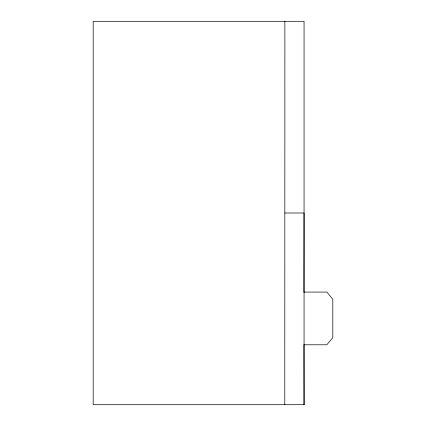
<?xml version="1.0" encoding="UTF-8"?>
<svg xmlns="http://www.w3.org/2000/svg" width="426" height="426" viewBox="0 0 426 426"><rect width="100%" height="100%" fill="white"/><g stroke="black" fill="none" stroke-linecap="round" stroke-linejoin="round"><path stroke-width="0.64" d="M284.887 213L304.058 213L303.951 292.161M304.058 292.076L326.939 292.076L332.812 299.265L332.812 337.605L326.822 344.794L304.058 344.794M304.058 404.7L93.188 404.7L93.188 21.3L304.058 21.3L304.058 404.7L303.951 344.746M284.781 404.652L284.887 21.3"/></g></svg>
